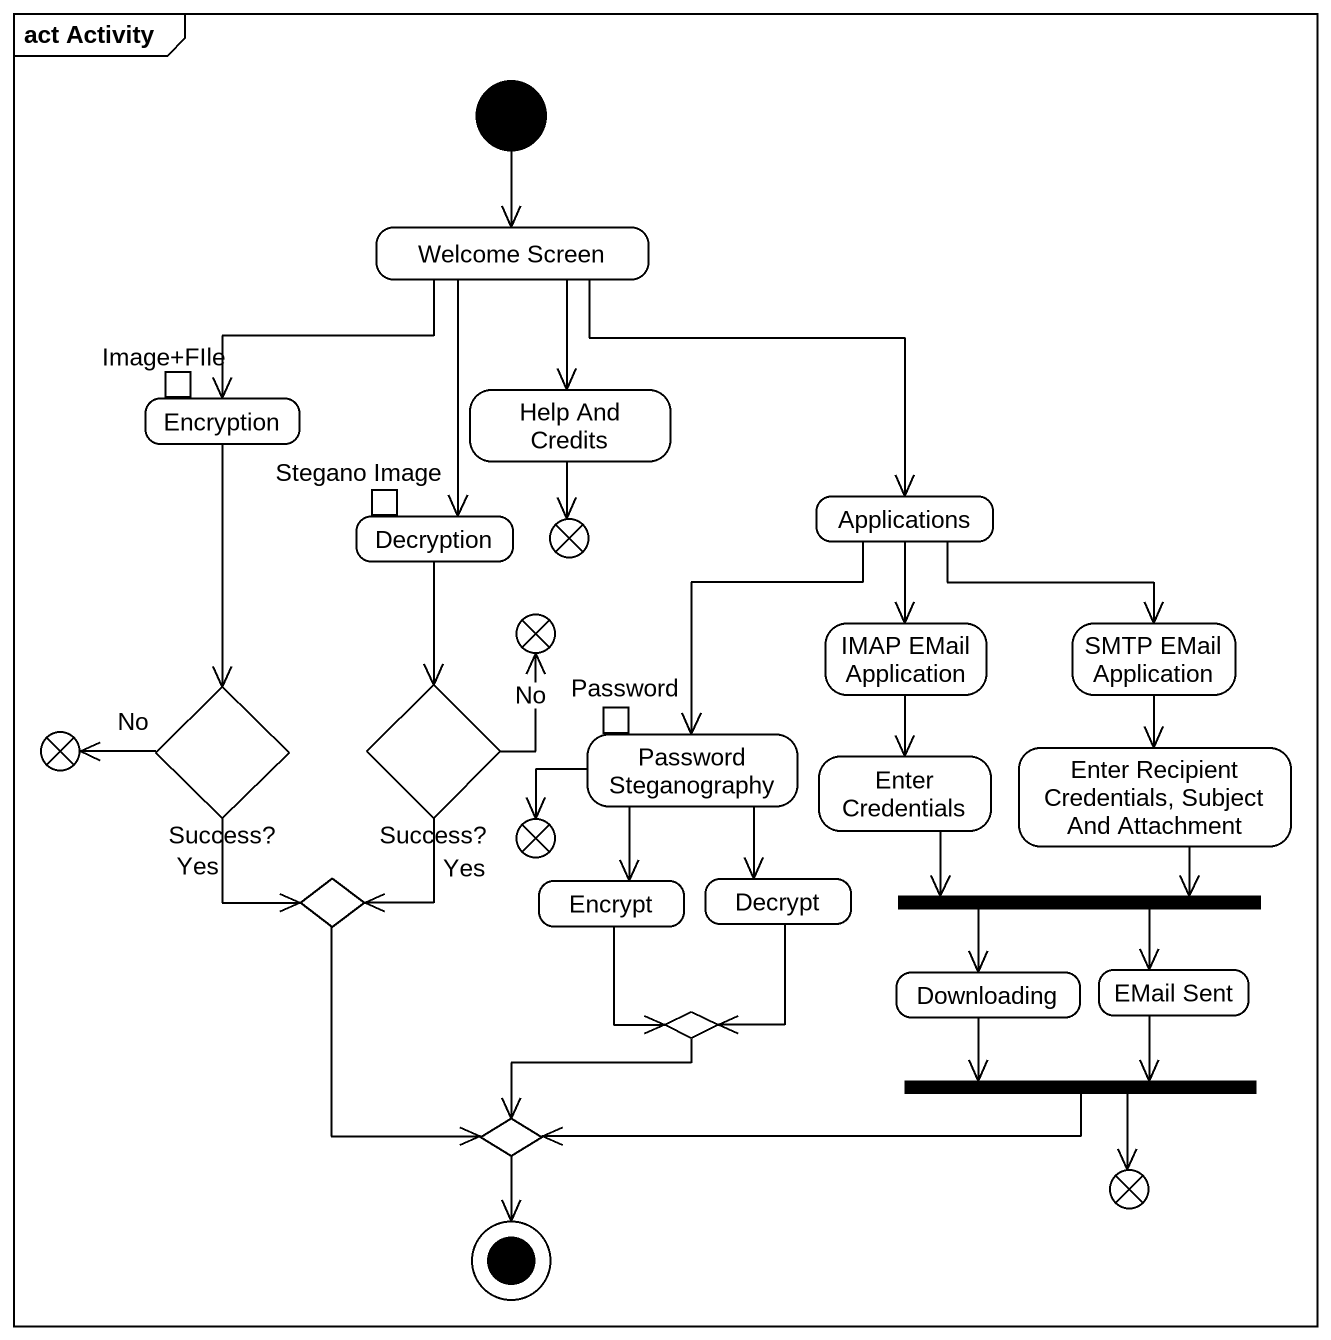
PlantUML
@startuml
mainframe act Activity
hide empty description
state "Welcome Screen" as Welcome_Screen
state Encryption {
  state "Image+FIle" as Image_FIle <<inputPin>>
}
state "Help And Credits" as Help_And_Credits
state Decryption {
  state "Stegano Image" as Stegano_Image <<inputPin>>
}
state flowfinal1 <<end>>
state Applications
state "Success?" as Success <<choice>>
state flowfinal2 <<end>>
state "IMAP EMail Application" as IMAP_EMail_Application
state "SMTP EMail Application" as SMTP_EMail_Application
state flowfinal3 <<end>>
state "Success?" as Success_2 <<choice>>
state "Password Steganography" as Password_Steganography {
  state Password <<inputPin>>
}
state "Enter Credentials" as Enter_Credentials
state "Enter Recipient Credentials, Subject And Attachment" as Enter_Recipient_Credentials
state choice1 <<choice>>
state flowfinal4 <<end>>
state Encrypt
state Decrypt
state Downloading
state fork1 <<fork>>
state "EMail Sent" as EMail_Sent
state choice2 <<choice>>
state fork2 <<fork>>
state choice3 <<choice>>
state flowfinal5 <<end>>
[*] --> Welcome_Screen
Welcome_Screen -left-> Encryption
Welcome_Screen --> Help_And_Credits
Welcome_Screen --> Decryption
Welcome_Screen --> Applications
Encryption --> Success_2
Help_And_Credits --> flowfinal1
Decryption --> Success
Applications --> IMAP_EMail_Application
Applications -right-> SMTP_EMail_Application
Applications --> Password_Steganography
Success -up-> flowfinal2 : No
Success --> choice1 : Yes
IMAP_EMail_Application --> Enter_Credentials
SMTP_EMail_Application --> Enter_Recipient_Credentials
Success_2 -left-> flowfinal3 : No
Success_2 --> choice1 : Yes
Password_Steganography -left-> flowfinal4
Password_Steganography --> Encrypt
Password_Steganography --> Decrypt
Enter_Credentials --> fork1
Enter_Recipient_Credentials --> fork1
choice1 --> choice3
Encrypt --> choice2
Decrypt --> choice2
Downloading --> fork2
fork1 --> Downloading
fork1 --> EMail_Sent
EMail_Sent --> fork2
choice2 --> choice3
fork2 -left-> choice3
fork2 --> flowfinal5
choice3 --> [*]
@enduml
